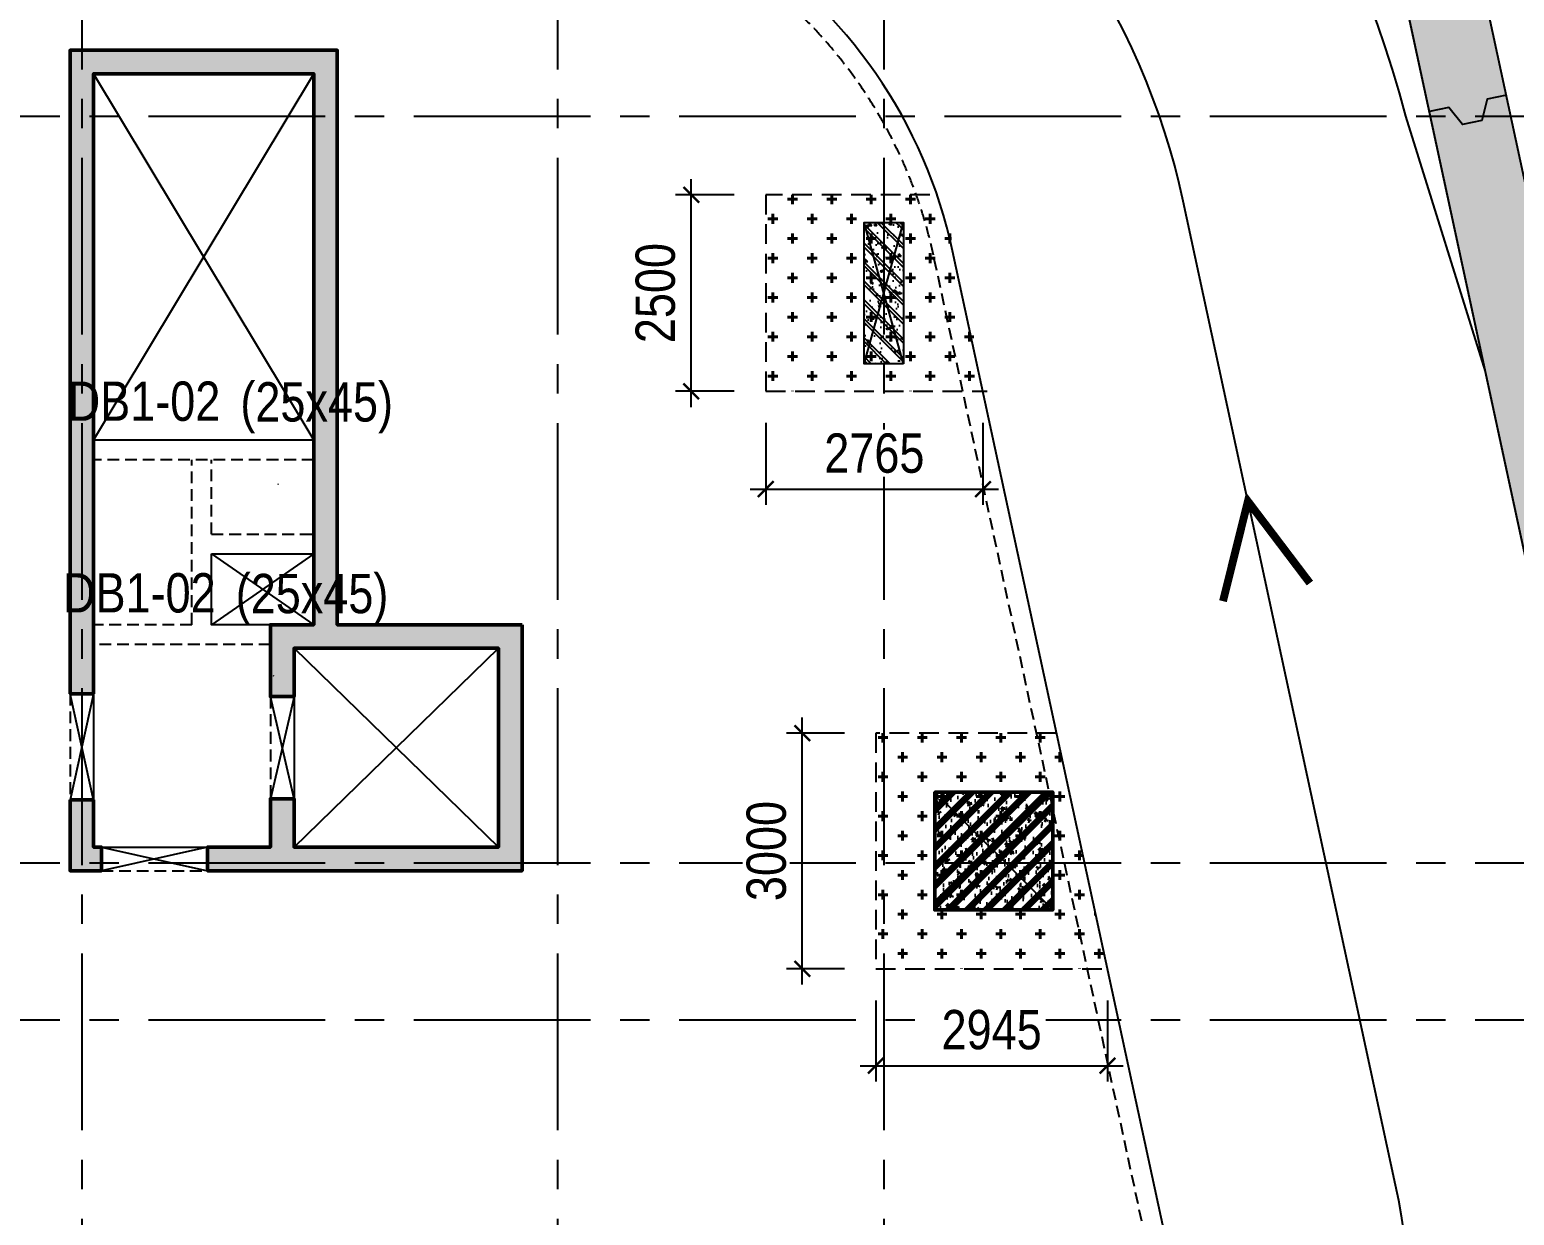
# Model space of a CAD drawing. Header units: millimetres. Extents: x -80883 to 1373228, y -532110 to 182357.
# Drawn here: x 1136592 to 1155477, y -335483 to -320396 of the extents above; entities that cross this region are included whole.
import ezdxf
from ezdxf.enums import TextEntityAlignment as Align
from ezdxf.xclip import XClip

# ---------------------------------------------------------------- set-up
doc = ezdxf.new("R2010")
doc.units = ezdxf.units.MM
doc.header["$LTSCALE"] = 100
doc.header["$XCLIPFRAME"] = 0
doc.header["$PDMODE"] = 32
doc.header["$PDSIZE"] = 2.5
for name, pattern in [('CENTER2', [1.125, 0.75, -0.125, 0.125, -0.125]), ('DASHED', [4.5, 3, -1.5]), ('HIDDEN', [0.375, 0.25, -0.125])]:
    doc.linetypes.add(name, pattern=pattern)
for name, color, linetype, lineweight in [('0-Hatch', 250, 'Continuous', 40), ('ccu12-Tencaukien', 9, 'Continuous', 15), ('KT-Net cot vach', 6, 'Continuous', 50)]:
    doc.layers.add(name, color=color, linetype=linetype, lineweight=lineweight)
for name, color, linetype in [('0-khuat', 3, 'HIDDEN'), ('ccu11-Khuat', 9, 'DASHED'), ('ccu11-Manh', 8, 'Continuous'), ('ccu11-Thay', 7, 'Continuous'), ('ccu12-Manh', 8, 'Continuous'), ('ccu12-Text', 31, 'Continuous'), ('ccu12-Truc', 13, 'CENTER2'), ('KC2-DIM', 251, 'Continuous'), ('KT-Hatch', 251, 'Continuous'), ('Xref_ST_MBDV Cot vach 30.7.2022$0$Xref_ST_MBDV Cot vach 30.7.2022|Xref_ST_MBDV Cot vach 30.7.2022|Xref_ST_MBDV Cot vach 30.7.2022|Xref_ST_MBDV Cot vach 30.7.2022|A-CORE-OTLN', 2, 'Continuous'), ('Xref_ST_MBDV Cot vach 30.7.2022$0$Xref_ST_MBDV Cot vach 30.7.2022|Xref_ST_MBDV Cot vach 30.7.2022|Xref_ST_MBDV Cot vach 30.7.2022|Xref_ST_MBDV Cot vach 30.7.2022|A-WALL-PATT', 251, 'Continuous'), ('Xref_ST_MBDV Cot vach 30.7.2022$0$Xref_ST_MBDV Cot vach 30.7.2022|Xref_ST_MBDV Cot vach 30.7.2022|Xref_ST_MBDV Cot vach 30.7.2022|Xref_ST_MBDV Cot vach 30.7.2022|ccu12-Thay', 7, 'Continuous'), ('Xref_ST_MBDV Cot vach 30.7.2022|Xref_ST_MBDV Cot vach 30.7.2022|Xref_ST_MBDV Cot vach 30.7.2022|Xref_ST_MBDV Cot vach 30.7.2022|KC-Betong', 6, 'Continuous')]:
    doc.layers.add(name, color=color, linetype=linetype)
doc.styles.add('Arial Narrow', font='ARIALN.TTF')
doc.dimstyles.new('ccu12-200', dxfattribs={"dimscale": 200, "dimtxt": 2.5, "dimasz": 1, "dimexe": 1, "dimexo": 2, "dimgap": 1, "dimtad": 1, "dimdec": 0, "dimrnd": 5, "dimdsep": 46, "dimtxsty": 'Arial Narrow', "dimblk": 'ARCHTICK', "dimcen": -1, "dimdle": 1, "dimclrd": 256, "dimclre": 256, "dimclrt": 3, "dimadec": 0, "dimazin": 2, "dimtfac": 0.1, "dimtdec": 0, "dimtmove": 0, "dimatfit": 1, "dimldrblk": 'ARCHTICK', "dimfxl": 1, "dimtvp": 0.8333333333333334, "dimtolj": 1, "dimtzin": 12, "dimarcsym": 0})

# ---------------------------------------------------------------- blocks, each defined once
blk = doc.blocks.new('MBKC-B1-PN')
at = {"layer": '0-Hatch', "ltscale": 2}
h = blk.add_hatch(dxfattribs=at)
h.set_pattern_fill('CROSS', color=256, scale=1000.000000000006, angle=90.00000000000001, style=0)
h.set_pattern_definition([(90, (1648795.804644322, -7892615.616708719), (-250.0000000000016, 250.0000000000015), [125.0000000000008, -375.0000000000023]), (180, (1648858.304644322, -7892553.116708719), (-250.0000000000015, -250.0000000000016), [125.0000000000008, -375.0000000000023])])
edge = h.paths.add_edge_path()
edge.add_line((101553.2101972667, -18576.61670866824), (101114.1348522825, -16789.66159481514))
edge.add_arc((100067.0759963382, -16799.69477553252), 1047.106925068649, 0.5490057349479628, 43.67353934010852)
edge.add_line((100824.4339181602, -16076.61670866824), (98736.80464431108, -16076.6167086683))
edge.add_line((98736.80464431108, -16076.6167086683), (98736.80464431108, -18576.61670866824))
edge.add_line((98736.80464431108, -18576.61670866824), (101553.2101972667, -18576.61670866824))
h = blk.add_hatch(dxfattribs=at)
h.set_pattern_fill('CROSS', color=256, scale=1000.000000000006, angle=90.00000000000001, style=0)
h.set_pattern_definition([(90, (1650195.804633926, -7899715.616671358), (-250.0000000000016, 250.0000000000015), [125.0000000000008, -375.0000000000023]), (180, (1650258.304633926, -7899653.116671358), (-250.0000000000015, -250.0000000000016), [125.0000000000008, -375.0000000000023])])
h.paths.add_polyline_path([(103083.6488955882, -25926.6166713073), (102436.984653458, -22926.6166713073), (100136.8046339147, -22926.6166713073), (100136.8046339147, -25926.6166713073)])
at = {"layer": '0-khuat', "ltscale": 10}
for points in [[(100824.4339181602, -16076.61670866824), (98736.80464431108, -16076.61670866824), (98736.80464431108, -18576.61670866824), (101553.2101972667, -18576.61670866824)], [(102436.984653458, -22926.6166713073), (100136.8046339147, -22926.6166713073), (100136.8046339147, -25926.6166713073), (103083.6488955882, -25926.6166713073)]]:
    blk.add_lwpolyline(points, dxfattribs=at)
at = {"layer": 'ccu11-Khuat', "ltscale": 0.5}
blk.add_lwpolyline([(64992.858256415, -41259.67588329985), (86647.00724546285, -40575.28673728317), (86647.00724546285, -34672.34070721071), (99736.2720188559, -34258.64859011065, 0.4681895009446196), (103567.4013430104, -29357.2740589765), (100869.7479684651, -16842.34034781862, 0.4142135623734859), (93680.75955739152, -12203.00358212186), (90503.73006778164, -12887.82737116754), (89165.48201694572, -6679.436848046898)], format="xyb", dxfattribs=at)
at = {"layer": 'ccu11-Thay'}
blk.add_lwpolyline([(86897.00724546285, -41217.70993746206), (86897.00724546285, -34914.56417634879), (99744.1694382194, -34508.52382051066, 0.4681895009446107), (103811.7882268277, -29304.59530597302), (101114.1348522825, -16789.66159481514, 0.4142135623734772), (93628.0808043878, -11958.61669830448), (90695.43819859531, -12590.76173434639), (89431.14812650462, -6725.476522729441), (92363.79073229712, -6093.331486687588, -0.4032773817334345), (106873.8511256131, -15076.61661195703), (107889.4423621271, -18323.41632070072)], format="xyb", dxfattribs=at)
at = {"layer": 'ccu12-Manh'}
for points in [[(104869.852232174, -19975.9190022315), (104046.7774580917, -16157.51655877364, 0.4142135623734784), (92995.93576834258, -9025.974092496035), (90063.29316254985, -9658.119128538005)], [(104869.8522321763, -19975.91900224163), (106744.430832637, -28672.45026993152, -0.4681895009446141), (99838.93847058108, -37507.02658530936), (86897.00724546285, -37916.06215916114)]]:
    blk.add_lwpolyline(points, format="xyb", dxfattribs=at)
at = {"layer": 'ccu12-Manh', "linetype": 'Continuous', "const_width": 100}
blk.add_lwpolyline([(105658.3140935879, -21016.88803680189), (104869.8522321773, -19975.91900223569), (104552.7635536692, -21247.38814716076)], dxfattribs=at)
at = {"layer": 'Xref_ST_MBDV Cot vach 30.7.2022$0$Xref_ST_MBDV Cot vach 30.7.2022|Xref_ST_MBDV Cot vach 30.7.2022|Xref_ST_MBDV Cot vach 30.7.2022|Xref_ST_MBDV Cot vach 30.7.2022|A-CORE-OTLN', "color": 6}
blk.add_lwpolyline([(64968.80776126822, -41910.76057298976), (105785.5588329486, -40620.72874475905), (111202.0284154708, -33691.14119643258), (92975.20629092352, 50866.59806175559)], dxfattribs=at)
blk = doc.blocks.new('Xref_ST_MBDV Cot vach 30.7.2022$0$Tuong Vay01-flat-1')
at = {"layer": 'Xref_ST_MBDV Cot vach 30.7.2022$0$Xref_ST_MBDV Cot vach 30.7.2022|Xref_ST_MBDV Cot vach 30.7.2022|Xref_ST_MBDV Cot vach 30.7.2022|Xref_ST_MBDV Cot vach 30.7.2022|A-WALL-PATT'}
h = blk.add_hatch(dxfattribs=at)
h.set_pattern_fill('ACET-2D-VATLIEU04', color=256, scale=50, pattern_type=2)
h.set_pattern_definition([(49.99999999999999, (-11139561.83942936, -1407213.44759845), (-225.902473859489, 189.5546824974008), [37.49999998626113, -412.4999998488724]), (355, (-11139561.83942936, -1407213.44759845), (32.12721218541265, 367.2157156157773), [29.99999999490911, -329.9999999440002]), (100.4514, (-11139531.95358936, -1407216.06226845), (-341.2315265778452, -62.9441868767608), [31.87009499667636, -350.57105596344]), (46.18420000000001, (-11139561.83942936, -1407113.44759845), (-319.1804974675179, 306.2520974436775), [56.24999996954708, -618.749999665018]), (96.6356, (-11139517.37105686, -1407120.34425195), (-516.9959221575409, -60.14402179722674), [47.80514400473094, -525.8565000520404]), (351.1842, (-11139561.83942936, -1407113.44759845), (84.74077420309186, 546.3954293043353), [45.00000000792112, -495.0000000871323]), (21, (-11139511.83942936, -1407138.44759845), (-105.6808218676597, 275.3079533968121), [37.49999999934682, -412.499999992815]), (326.0000000000001, (-11139511.83942936, -1407138.44759845), (206.1288045682013, 305.5985201385338), [30.00000001746614, -330.0000001921275]), (71.4514, (-11139486.96831286, -1407155.22340145), (-328.9637652803212, 110.3801005582791), [31.87009499870726, -350.5710559857798]), (37.50000000000001, (-11139561.83942936, -1407213.44759845), (-78.13452938385308, 101.8269011885859), [0, -325.9999998517854, 0, -334.9999998476936, 0, -331.2499998493985]), (7.499999999999999, (-11139561.83942936, -1407213.44759845), (-23.27934638224542, 176.8241910238285), [0, -191.0000000278261, 0, -318.5000000464012, 0, -126.2500000183929]), (327.5, (-11139673.33942936, -1407213.44759845), (71.94441751949489, 112.9301145330537), [0, -125.0000000614986, 0, -390.0000001918756, 0, -517.5000002546042]), (317.5, (-11139723.33942936, -1407213.44759845), (158.0205495897681, 172.4491691102739), [0, -162.4999999478019, 0, -258.9999999168043, 0, -367.4999998819521]), (45, (-11139561.83942936, -1407213.44759845), (-150.2601910028607, 150.2601910026278), []), (45, (-11139561.83942936, -1407152.19759845), (-150.2601910028607, 150.2601910026278), [])])
h.paths.add_polyline_path([(-82665.42454257607, -118500.0088302612), (-81837.41861176863, -121132.0343658989), (-80902.71611081436, -123728.0834242017), (-79862.87874617614, -126283.8385967175), (-78719.63840653747, -128795.0430432414), (-77474.89874527603, -131257.5152608277), (-76130.7324262727, -133667.1548922951), (-74689.37767251953, -136019.9495540815), (-73153.2345392555, -138311.981517314), (-71524.86091735773, -140539.4342316107), (-69806.96827445179, -142698.5986796832), (-68002.4171395041, -144785.8795539467), (-66114.21234000102, -146797.8012427511), (-64145.497998368, -148731.0136179249), (-62099.55229647644, -150582.2976132843), (-59979.78201714717, -152348.5705846979), (-57789.71687134914, -154026.8914431464), (-55533.00362077914, -155614.4655520306), (-53213.40000534989, -157108.6493807235), (-50834.76848621853, -158506.954906286), (-48401.06981415115, -159807.0537564463), (-45916.35643433966, -161006.7810866404), (-43384.76573854871, -162104.1391847725), (-40810.51317570359, -163097.3007977149), (-38197.88523275405, -163984.6121738681), (-35551.23229684308, -164764.5958169776), (-32874.96141154505, -165435.9529462866), (-30173.5289383363, -165997.5656592443), (-27451.44813587703, -166448.4963081502), (-24701.85157574899, -166789.3238736566), (-4396.734290909022, -168938.2567786218), (36420.01678077132, -167648.2249503911), (41836.4863632936, -160718.6374020646), (12445.38596707024, -24367.66042796941), (8472.910947457654, -9248.974452903174), (-4718.707271176856, -5521.400683149928), (-10557.45827306993, -9946.818014640827), (-34021.18647153303, -27848.24941525888), (-39776.65152562223, -32008.57135346811), (-41248.85870469548, -35293.77142358455), (-45787.31564925052, -38574.38242801698), (-49368.4870454669, -38942.00303377653), (-57644.18705056235, -44924.06981060421), (-59844.65461433306, -46601.45355761005), (-61968.93197572604, -48362.30333496258), (-64019.60134904832, -50208.3517090485), (-65993.2459566202, -52136.53199238679), (-67886.59205765836, -54143.61763671576), (-69696.47008413821, -56226.27801198442), (-71419.8706161473, -58381.05012253253), (-73053.93764149398, -60604.33085121214), (-74595.93274202198, -62892.42844269238), (-76043.29574720934, -65241.53179885377), (-77393.615911806, -67647.72832025355), (-78644.64476583898, -70107.01135663176), (-79794.29917307012, -72615.28586126259), (-80840.66479975358, -75168.37520986283), (-81781.99930225872, -77762.02815519366), (-82616.73522835784, -80391.9259061541), (-83343.48262714595, -83053.68931881292), (-83961.03136360087, -85742.88618860021), (-84468.3531336058, -88455.03863057657), (-84864.60300002433, -91185.62932156771), (-85149.1148865223, -93930.11565387133), (-85321.41487544402, -96683.60341540864), (-85381.30445068702, -99529.50948559865), (-85328.50406530127, -102200.8374458619), (-85163.21024433896, -104955.3926120612), (-84885.69993967563, -107700.5945179402), (-84496.42936686985, -110432.1923394061), (-83996.04728951491, -113145.6335586284), (-83385.3738030456, -115836.3975027683)], flags=16)
h.paths.add_polyline_path([(-83625.45879450254, -118780.6341908188), (-82785.20518665202, -121451.592054751), (-81836.67593448795, -124086.0436255364), (-80781.45706173405, -126679.6041032514), (-79621.30565389246, -129227.9548506811), (-78358.15352366865, -131726.8525110248), (-76994.10399421491, -134172.1360737709), (-75531.42839684151, -136559.7338032422), (-73972.56228888594, -138885.6700187323), (-72320.10139823705, -141146.0717144171), (-70576.79730102606, -143337.1750085717), (-68745.55283991061, -145455.3314108832), (-66829.41729043424, -147497.0138977058), (-64831.58128353581, -149458.8227850739), (-62755.37149274349, -151337.4913895966), (-60604.24509477988, -153129.8914679771), (-58381.7840128839, -154833.0384259534), (-56091.68895242736, -156444.0962880657), (-53737.77323871478, -157960.3824199464), (-51323.95646727085, -159379.3719952791), (-48854.25797718205, -160698.7021999834), (-46332.79015832208, -161916.1761666269), (-43763.75160367042, -163029.7666325136), (-41151.42011806555, -164037.6193153583), (-38500.14559506811, -164938.0560009221), (-35814.34277378954, -165729.5773374715), (-33098.48388773762, -166410.8653324069), (-30357.09121792205, -166980.7855469028), (-27594.72956264392, -167438.3889849058), (-24815.98988816142, -167782.8289991841), (-4433.735052675009, -169939.9255319908), (36919.56229590811, -168632.9359166666), (42912.68845487945, -160965.5998827359), (13418.22973546013, -24135.12373521132), (9294.838300889242, -8442.070929647249), (-4925.935208282433, -4423.687328800617), (-11162.76267831214, -9150.82235655561), (-34617.47974592447, -27045.37879939191), (-40579.63196872547, -31355.10398377781), (-42051.83914779872, -34640.30405389448), (-46155.98199344426, -37606.97231750819), (-49737.15338966064, -37974.59292326774), (-58240.31235744618, -44121.0777798905), (-60467.11885703541, -45818.53930653841), (-62622.81900685839, -47605.43596977205), (-64703.8232677374, -49478.79233927629), (-66706.66158131324, -51435.49383058609), (-68628.013630962, -53472.26783320424), (-70464.66541309468, -55585.73726807744), (-72213.55809716694, -57772.38228180911), (-73871.79587351345, -60028.54927773564), (-75436.60120790266, -62350.49395546387), (-76905.37393212318, -64734.34577669739), (-78275.66833624989, -67176.13529814105), (-79545.20269040763, -69671.7966022063), (-80711.86304414831, -72217.17406733404), (-81773.70674647763, -74808.02928769216), (-82728.96568063274, -77440.04813065287), (-83576.04920824617, -80108.84792049509), (-84313.5468179807, -82809.98473610263), (-84940.23047422245, -85538.9608107484), (-85455.05666192248, -88291.23202148662), (-85857.16812421381, -91062.21545574092), (-86145.88844638877, -93847.29761108034), (-86320.75738810934, -96641.83923533), (-86381.51240370423, -99528.87035845965), (-86327.91179009154, -102240.684236032), (-86160.19218073785, -105035.6641918905), (-85878.57688103244, -107821.473743778), (-85483.548480995, -110593.4755141111), (-84975.76463904232, -113347.0545681345), (-84356.0573821161, -116077.6233250971)])
at = {"layer": 'Xref_ST_MBDV Cot vach 30.7.2022$0$Xref_ST_MBDV Cot vach 30.7.2022|Xref_ST_MBDV Cot vach 30.7.2022|Xref_ST_MBDV Cot vach 30.7.2022|Xref_ST_MBDV Cot vach 30.7.2022|A-CORE-OTLN', "color": 6}
for points in [[(-4433.735052675009, -169939.9255319908), (36919.56229590811, -168632.9359166666), (42912.68845487945, -160965.5998827359), (13418.22973546013, -24135.12373521132)], [(-4396.734290909022, -168938.2567786218), (36420.01678077132, -167648.2249503911), (41836.4863632936, -160718.6374020646), (12445.38596707024, -24367.66042796941)]]:
    blk.add_lwpolyline(points, dxfattribs=at)
at = {"layer": 'Xref_ST_MBDV Cot vach 30.7.2022$0$Xref_ST_MBDV Cot vach 30.7.2022|Xref_ST_MBDV Cot vach 30.7.2022|Xref_ST_MBDV Cot vach 30.7.2022|Xref_ST_MBDV Cot vach 30.7.2022|ccu12-Thay', "ltscale": 10}
blk.add_lwpolyline([(38788.31718192622, -141831.8469816926), (38544.09375184216, -141884.4905014685), (38474.53256929852, -142155.3978321343), (38229.98223174736, -142208.1118183671), (38054.99307673983, -141989.9184739324), (37810.76964665763, -142042.5619937065)], dxfattribs=at)
blk = doc.blocks.new('Grid-ST-flat-3')
at = {"layer": 'ccu12-Truc', "ltscale": 30}
for p, q in [((398999.3874795341, -66474.78057617624), (398999.3874795341, -104409.5824195731)), ((405049.3874795341, -66474.78057617624), (405049.3874795341, -104409.5824195731)), ((409199.3874795341, -66474.78057617624), (409199.3874795341, -104409.5824195731)), ((366096.2468389631, -72696.27186137123), (425824.0468604062, -72696.27186137007)), ((366096.2468389794, -82196.27186137065), (425824.0468603973, -82196.27186136972)), ((366096.2468389806, -84196.27186137141), (425824.046860399, -84196.27186136867))]:
    blk.add_line(p, q, dxfattribs=at)
blk = doc.blocks.new('LOI-B2-T1-PN')
at = {"layer": 'KT-Hatch'}
h = blk.add_hatch(dxfattribs=at)
h.set_pattern_fill('BTCT', color=256, scale=40)
h.set_pattern_definition([(49.99999999999999, (106559.8543703831, -42147.03074568097), (286.9040730403014, -25.10085399303804), [30, -330]), (355, (106559.8543703831, -42147.03074568097), (-55.50053344520001, 300.8768534800047), [24, -264]), (100.4514, (106583.7630423834, -42149.12248168094), (231.4037526856086, 275.7758168243814), [25.496076, -280.4568448]), (46.18420000000001, (106559.8543703831, -42067.03074568097), (426.8964194502578, -66.20760573160723), [45, -495]), (96.6356, (106595.4290683833, -42072.54806848097), (373.8650822194813, 389.6471483601767), [38.2441152, -420.6852]), (351.1842, (106559.8543703831, -42067.03074568097), (373.8647780534509, 389.6474403701299), [36, -396]), (21, (106599.8543703831, -42087.03074568097), (238.7628208473847, -161.0475562661355), [30, -330]), (326.0000000000001, (106599.8543703831, -42087.03074568097), (97.32613276863269, 290.0600180187412), [24, -264]), (71.4514, (106619.7512635831, -42100.45138808095), (336.089051432596, 129.012198683981), [25.496076, -280.4568448]), (37.50000000000001, (106559.8543703831, -42147.03074568097), (4.863942126916267, 133.1575415325246), [0, -260.8, 0, -268, 0, -265]), (7.499999999999999, (106559.8543703831, -42147.03074568097), (105.2278149768594, 157.7646847529441), [0, -152.8, 0, -254.8, 0, -101]), (327.5, (106470.6543703834, -42147.03074568097), (213.5289744689636, -9.021948693751902), [0, -100, 0, -312, 0, -414]), (317.5, (106430.6543703834, -42147.03074568097), (233.2744677369545, 40.04199293292709), [0, -130, 0, -207.2, 0, -294]), (45, (106559.8543703831, -42147.03074568097), (-106.0660171779821, 106.0660171779821), []), (45, (106630.5650483831, -42147.03074568097), (-106.0660171779821, 106.0660171779821), [])])
h.paths.add_polyline_path([(89886.80448012566, -22426.61616878753), (90186.80448012613, -22426.61616878753), (90186.80448012613, -14536.62490315287), (92986.80448012613, -14536.62490315293), (92986.80448012566, -21546.61616641021), (92436.80448012566, -21546.61616641015), (92436.80448012566, -22461.61616641015), (92736.80448012566, -22461.61616641021), (92736.80448012566, -21846.61616641021), (95336.80448012566, -21846.61616641027), (95336.80448012566, -24376.61616641027), (92736.80448012566, -24376.61616641021), (92736.80448012566, -23761.61616641021), (92436.80448012566, -23761.61616641015), (92436.80448012566, -24376.61616641015), (91636.80448012566, -24376.61616641015), (91636.80448012566, -24676.61616641015), (95636.80448012566, -24676.61616641027), (95636.80448012566, -21546.61616641027), (93286.80448012566, -21546.61616641021), (93286.79678538674, -14236.62396789709), (89886.79678538674, -14236.62396789697)])
h.paths.add_polyline_path([(90186.80448012613, -23776.61616878753), (89886.80448012566, -23776.61616878753), (89886.80448012566, -24676.61616641015), (90286.80448012566, -24676.61616641015), (90286.80448012566, -24376.61616641015), (90186.80448012613, -24376.61616641015)], flags=17)
at = {"ltscale": 0.5}
blk.add_lwpolyline([(92986.80448006513, -19196.61616878817), (90186.80448012613, -19196.61726697005)], dxfattribs=at)
blk.add_lwpolyline([(91686.80448009097, -20646.61616878747), (92986.80447665695, -20646.61616878747), (92986.80447665695, -21546.61616641015), (91686.80448009097, -21546.61616641015)], close=True, dxfattribs=at)
at = {"layer": 'ccu11-Khuat', "ltscale": 0.5}
for points in [[(92986.8045781171, -19446.61616878817), (90186.8045781781, -19446.61726696999)], [(91436.80448009097, -21546.61626683944), (91436.80365645466, -19446.61677671061)], [(91686.80402905215, -20396.61616878747), (91686.80365645466, -19446.61667865864)], [(91686.80448009097, -20396.61616878747), (92986.80448009097, -20396.61616878747)], [(91436.80448009097, -21546.61616878747), (90186.80448009074, -21546.61616878747)], [(92436.80448009097, -21796.61616878747), (90186.80448009074, -21796.61616878747)]]:
    blk.add_lwpolyline(points, dxfattribs=at)
at = {"layer": 'ccu11-Khuat', "color": 6, "ltscale": 0.5}
for points in [[(89886.8044801266, -22426.61616878741), (89886.8044801266, -23776.6161687873)], [(92436.80448012613, -22461.61616641015), (92436.80448012613, -23761.61616641231)], [(90286.80448012613, -24676.61616641015), (91636.80448012566, -24676.61616641015)]]:
    blk.add_lwpolyline(points, dxfattribs=at)
at = {"layer": 'ccu11-Thay', "color": 6, "ltscale": 0.5}
for points in [[(90186.8044801266, -22426.61616878753), (90186.8044801266, -23776.6161687873)], [(92736.80448012613, -22461.61616641021), (92736.80448012613, -23761.61616641231)], [(90286.80448012613, -24376.61616641015), (91636.80448012566, -24376.61616641015)]]:
    blk.add_lwpolyline(points, dxfattribs=at)
at = {"layer": 'ccu12-Manh', "ltscale": 0.5}
for p, q in [((91686.80412710411, -20646.61616878747), (92986.80447665695, -21546.61616641021)), ((92986.80447665695, -20646.61616878747), (91686.80448009097, -21546.61616878747))]:
    blk.add_line(p, q, dxfattribs=at)
for points in [[(90186.80448012613, -19196.61616878817), (92986.80809450103, -14536.62490315293)], [(90186.80809450103, -14536.62490315287), (92986.80448012613, -19196.61616878817)], [(92736.80448012566, -21846.61616641021), (95336.80448012566, -24376.61616641027)], [(92736.80448012566, -24376.61616641021), (95336.80448012566, -21846.61616641027)]]:
    blk.add_lwpolyline(points, dxfattribs=at)
at = {"layer": 'KC2-DIM', "ltscale": 0.5}
for points in [[(91686.80448009097, -21546.61616878747), (91686.80412710411, -20646.61616878747)], [(91686.80448009097, -20646.61616878747), (92986.80448009097, -20646.61616878747)], [(90186.8044801266, -22426.61616878753), (89886.8044801266, -23776.6161687873)], [(90186.8044801266, -23776.6161687873), (89886.8044801266, -22426.61616878741)], [(92736.80448012613, -22461.61616641021), (92436.80448012613, -23761.61616641231)], [(92736.80448012613, -23761.61616641231), (92436.80448012613, -22461.61616641015)], [(90286.80448012613, -24376.61616641015), (91636.80448012566, -24676.61616641015)], [(91636.80448012566, -24376.61616641015), (90286.80448012613, -24676.61616641015)]]:
    blk.add_lwpolyline(points, dxfattribs=at)
at = {"layer": 'KT-Net cot vach'}
for p, q in [((90186.80448012613, -22426.61616878753), (89886.80448012566, -22426.61616878753)), ((90186.80448012613, -23776.61616878753), (89886.80448012566, -23776.61616878753)), ((92436.80448012566, -23761.61616641015), (92436.80448012566, -24376.61616641015)), ((92736.80448012566, -23761.61616641254), (92436.8044801252, -23761.61616641254)), ((92736.80448012566, -23761.61616641021), (92736.80448012566, -24376.61616641021)), ((91636.80448012566, -24376.61616641015), (92436.80448012566, -24376.61616641015)), ((91636.80448012566, -24676.61616641015), (95636.80448012566, -24676.61616641027))]:
    blk.add_line(p, q, dxfattribs=at)
for points in [[(89886.80448012566, -22426.61616878753), (89886.80809450126, -14236.62490315281), (93286.80809450126, -14236.62490315293), (93286.80448012566, -21546.61616641021), (95636.80448012566, -21546.61616641027)], [(95636.80448012566, -21546.61616641027), (95636.80448012566, -24676.61616641027), (91636.80448012566, -24676.61616641015), (91636.80448012566, -24376.61616641015), (92436.80448012566, -24376.61616641015), (92436.80448012566, -23761.61616641015), (92736.80448012566, -23761.61616641021), (92736.80448012566, -24376.61616641021), (95336.80448012566, -24376.61616641027), (95336.80448012566, -21846.61616641027), (92736.80448012566, -21846.61616641021), (92736.80448012566, -22461.61616641021), (92436.80448012566, -22461.61616641015), (92436.80448012566, -21546.61616641015), (92986.80448012566, -21546.61616641021), (92986.80809450126, -14536.62490315293), (90186.80809450126, -14536.62490315287), (90186.80448012613, -22426.61616878753)], [(90186.80448012613, -23776.61616878753), (90186.80448012613, -24376.61616641015), (90286.80448012566, -24376.61616641015), (90286.80448012566, -24676.61616641015), (89886.80448012566, -24676.61616641015), (89886.80448012566, -23776.61616878753)]]:
    blk.add_lwpolyline(points, dxfattribs=at)
blk = doc.blocks.new('*U149')
h = blk.add_hatch()
h.set_pattern_fill('VATLIEU04', color=250, scale=40, style=0, pattern_type=2)
h.set_pattern_definition([(49.99999999999999, (-449.9999999999825, 1849.999999999997), (286.9040730403014, -25.10085399303804), [30, -330]), (355, (-449.9999999999825, 1849.999999999997), (-55.50053344520001, 300.8768534800047), [24, -264]), (100.4514, (-426.0913279999825, 1847.908263999997), (231.4037526856086, 275.7758168243814), [25.496076, -280.4568448]), (46.18420000000001, (-449.9999999999825, 1929.999999999997), (426.8964194502578, -66.20760573160723), [45, -495]), (96.6356, (-414.4253019999824, 1924.482677199996), (373.8650822194813, 389.6471483601767), [38.2441152, -420.6852]), (351.1842, (-449.9999999999825, 1929.999999999997), (373.8647780534509, 389.6474403701299), [36, -396]), (21, (-409.9999999999825, 1909.999999999997), (238.7628208473847, -161.0475562661355), [30, -330]), (326.0000000000001, (-409.9999999999825, 1909.999999999997), (97.32613276863269, 290.0600180187412), [24, -264]), (71.4514, (-390.1031067999825, 1896.579357599996), (336.089051432596, 129.012198683981), [25.496076, -280.4568448]), (37.50000000000001, (-449.9999999999825, 1849.999999999997), (4.863942126916267, 133.1575415325246), [0, -260.8, 0, -268, 0, -265]), (7.499999999999999, (-449.9999999999825, 1849.999999999997), (105.2278149768594, 157.7646847529441), [0, -152.8, 0, -254.8, 0, -101]), (327.5, (-539.1999999999825, 1849.999999999997), (213.5289744689636, -9.021948693751902), [0, -100, 0, -312, 0, -414]), (317.5, (-579.1999999999825, 1849.999999999997), (233.2744677369545, 40.04199293292709), [0, -130, 0, -207.2, 0, -294]), (45, (-449.9999999999825, 1849.999999999997), (-120.2081528017131, 120.2081528017131), []), (45, (-449.9999999999825, 1898.999999999997), (-120.2081528017131, 120.2081528017131), [])])
h.paths.add_polyline_path([(-475, -474.9999999999998), (25, -475.0000000000047), (25.00000000001745, 1324.999999999997), (-474.9999999999825, 1325.000000000002)])
at = {"color": 6, "ltscale": 0.25}
blk.add_lwpolyline([(-475, -474.9999999999998), (25, -475.0000000000047), (25.00000000001745, 1324.999999999997), (-474.9999999999825, 1325.000000000002)], close=True, dxfattribs=at)
at = {"layer": 'Defpoints', "linetype": 'ByBlock', "ltscale": 30}
for p, q in [((25, -475.0000000000047), (-474.9999999999825, 1325.000000000002)), ((-475, -474.9999999999998), (25.00000000001745, 1324.999999999997))]:
    blk.add_line(p, q, dxfattribs=at)
blk = doc.blocks.new('*U151')
h = blk.add_hatch()
h.set_pattern_fill('VATLIEU04', color=250, scale=40, style=0, pattern_type=2)
h.set_pattern_definition([(49.99999999999999, (550, -550), (286.9040730403014, -25.10085399303804), [30, -330]), (355, (550, -550), (-55.50053344520001, 300.8768534800047), [24, -264]), (100.4514, (573.908672, -552.091736), (231.4037526856086, 275.7758168243814), [25.496076, -280.4568448]), (46.18420000000001, (550, -470), (426.8964194502578, -66.20760573160723), [45, -495]), (96.6356, (585.574698, -475.5173228), (373.8650822194813, 389.6471483601767), [38.2441152, -420.6852]), (351.1842, (550, -470), (373.8647780534509, 389.6474403701299), [36, -396]), (21, (590, -490), (238.7628208473847, -161.0475562661355), [30, -330]), (326.0000000000001, (590, -490), (97.32613276863269, 290.0600180187412), [24, -264]), (71.4514, (609.8968932, -503.4206424), (336.089051432596, 129.012198683981), [25.496076, -280.4568448]), (37.50000000000001, (550, -550), (4.863942126916267, 133.1575415325246), [0, -260.8, 0, -268, 0, -265]), (7.499999999999999, (550, -550), (105.2278149768594, 157.7646847529441), [0, -152.8, 0, -254.8, 0, -101]), (327.5, (460.8, -550), (213.5289744689636, -9.021948693751902), [0, -100, 0, -312, 0, -414]), (317.5, (420.8, -550), (233.2744677369545, 40.04199293292709), [0, -130, 0, -207.2, 0, -294]), (45, (550, -550), (-120.2081528017131, 120.2081528017131), []), (45, (550, -501), (-120.2081528017131, 120.2081528017131), [])])
h.paths.add_polyline_path([(-475, 475), (1025, 475), (1025, -1025), (-475, -1025)])
at = {"color": 6, "ltscale": 0.25}
blk.add_lwpolyline([(-475, 475), (1025, 475), (1025, -1025), (-475, -1025)], close=True, dxfattribs=at)
at = {"layer": 'Defpoints', "linetype": 'ByBlock', "ltscale": 30}
for p, q in [((1025, 475), (-475, -1025)), ((-475, 475), (1025, -1025))]:
    blk.add_line(p, q, dxfattribs=at)
blk = doc.blocks.new('MBDV-B1-T1-PN')
at = {"layer": 'KT-Net cot vach'}
blk.add_blockref('*U151', (101361.8044801299, -24151.61616647651), dxfattribs=at)
at = {"layer": 'Xref_ST_MBDV Cot vach 30.7.2022|Xref_ST_MBDV Cot vach 30.7.2022|Xref_ST_MBDV Cot vach 30.7.2022|Xref_ST_MBDV Cot vach 30.7.2022|KC-Betong', "linetype": 'ByBlock', "xscale": -1}
blk.add_blockref('*U149', (100011.8044801299, -17751.61616640782, -7.594824095580321e-05), dxfattribs=at)
blk = doc.blocks.new('*U699')
at = {"layer": 'ccu12-Tencaukien', "color": 8, "ltscale": 10000}
blk.add_line((360.6565736538532, -155.3215232637356), (354.4065714950475, -155.3215232637356), dxfattribs=at)
at = {"layer": 'ccu12-Text', "color": 2, "style": 'Arial Narrow', "width": 0.8}
blk.add_attdef('SH', text='', height=300, dxfattribs=at).set_placement((275.6048113084853, 5.864471777974813), align=Align.BOTTOM_RIGHT)
at = {"layer": 'ccu12-Text', "color": 31, "style": 'Arial Narrow', "width": 0.8}
for tag, p in [('(', (507.5315725744504, -75.41116959831947)), ('KT', (632.605666770517, -75.41116959831947)), (')', (962.8971199221714, -75.41116959831947))]:
    blk.add_attdef(tag, text='', height=250, dxfattribs=at).set_placement(p, align=Align.BOTTOM_LEFT)
blk = doc.blocks.new('_ARCHTICK')
at = {"color": 0, "linetype": 'ByBlock', "const_width": 0.15}
blk.add_lwpolyline([(-0.5, -0.5), (0.5, 0.5)], dxfattribs=at)
blk = doc.blocks.new('*D1294')
at = {"layer": 'Defpoints', "color": 0, "ltscale": 0.5, "transparency": 16777216}
for p in [(1146419.776821527, -329347.4463610439), (1147355.240748655, -329347.4463610439), (1147355.240748655, -332347.4463610439)]:
    blk.add_point(p, dxfattribs=at)
at = {"layer": 'KC2-DIM', "lineweight": -2, "ltscale": 0.5, "transparency": 16777216}
for p, q in [((1146419.776821527, -332547.4463610439), (1146419.776821527, -329147.4463610439)), ((1146955.240748655, -329347.4463610439), (1146219.776821527, -329347.4463610439)), ((1146955.240748655, -332347.4463610439), (1146219.776821527, -332347.4463610439))]:
    blk.add_line(p, q, dxfattribs=at)
at = {"layer": 'KC2-DIM', "lineweight": -2, "ltscale": 0.5, "transparency": 16777216, "xscale": 200, "yscale": 200, "zscale": 200}
for p, rotation in [((1146419.776821527, -329347.4463610439), 90), ((1146419.776821527, -332347.4463610439), 270)]:
    blk.add_blockref('_ARCHTICK', p, dxfattribs=dict(at, rotation=rotation))
at = {"layer": 'KC2-DIM', "color": 3, "ltscale": 0.5, "transparency": 16777216, "insert": (1145964.490327666, -330847.4463610441), "char_height": 500, "attachment_point": 5, "rotation": 90, "style": 'Arial Narrow', "bg_fill": 3, "box_fill_scale": 1.1, "bg_fill_color": 256, "bg_fill_true_color": 13158600, "bg_fill_transparency": 0}
blk.add_mtext('\\A1;3000', dxfattribs=at)
blk = doc.blocks.new('*D1295')
at = {"layer": 'Defpoints', "color": 0, "ltscale": 0.5, "transparency": 16777216}
for p in [(1147355.240748654, -332347.4463610438), (1150302.085010328, -332347.4463610438), (1150302.085010328, -333579.0811981114)]:
    blk.add_point(p, dxfattribs=at)
at = {"layer": 'KC2-DIM', "lineweight": -2, "ltscale": 0.5, "transparency": 16777216}
for p, q in [((1147355.240748654, -332747.4463610438), (1147355.240748654, -333779.0811981114)), ((1150302.085010328, -332747.4463610438), (1150302.085010328, -333779.0811981114)), ((1147155.240748654, -333579.0811981114), (1150502.085010328, -333579.0811981114))]:
    blk.add_line(p, q, dxfattribs=at)
at = {"layer": 'KC2-DIM', "lineweight": -2, "ltscale": 0.5, "transparency": 16777216, "xscale": 200, "yscale": 200, "zscale": 200, "rotation": 180}
blk.add_blockref('_ARCHTICK', (1147355.240748654, -333579.0811981114), dxfattribs=at)
at = {"layer": 'KC2-DIM', "lineweight": -2, "ltscale": 0.5, "transparency": 16777216, "xscale": 200, "yscale": 200, "zscale": 200}
blk.add_blockref('_ARCHTICK', (1150302.085010328, -333579.0811981114), dxfattribs=at)
at = {"layer": 'KC2-DIM', "color": 3, "ltscale": 0.5, "transparency": 16777216, "insert": (1148828.662879491, -333123.7947042506), "char_height": 500, "attachment_point": 5, "style": 'Arial Narrow', "bg_fill": 3, "box_fill_scale": 1.1, "bg_fill_color": 256, "bg_fill_true_color": 13158600, "bg_fill_transparency": 0}
blk.add_mtext('\\A1;2945', dxfattribs=at)
blk = doc.blocks.new('*D1296')
at = {"layer": 'Defpoints', "color": 0, "ltscale": 0.5, "transparency": 16777216}
for p in [(1145955.240759051, -324997.4463984047), (1148717.757625162, -324997.4463984047), (1148717.757625162, -326242.4304370435)]:
    blk.add_point(p, dxfattribs=at)
at = {"layer": 'KC2-DIM', "lineweight": -2, "ltscale": 0.5, "transparency": 16777216}
for p, q in [((1145955.240759051, -325397.4463984047), (1145955.240759051, -326442.4304370435)), ((1148717.757625162, -325397.4463984047), (1148717.757625162, -326442.4304370435)), ((1145755.240759051, -326242.4304370435), (1148917.757625162, -326242.4304370435))]:
    blk.add_line(p, q, dxfattribs=at)
at = {"layer": 'KC2-DIM', "lineweight": -2, "ltscale": 0.5, "transparency": 16777216, "xscale": 200, "yscale": 200, "zscale": 200, "rotation": 180}
blk.add_blockref('_ARCHTICK', (1145955.240759051, -326242.4304370435), dxfattribs=at)
at = {"layer": 'KC2-DIM', "lineweight": -2, "ltscale": 0.5, "transparency": 16777216, "xscale": 200, "yscale": 200, "zscale": 200}
blk.add_blockref('_ARCHTICK', (1148717.757625162, -326242.4304370435), dxfattribs=at)
at = {"layer": 'KC2-DIM', "color": 3, "ltscale": 0.5, "transparency": 16777216, "insert": (1147336.499192107, -325787.1439431827), "char_height": 500, "attachment_point": 5, "style": 'Arial Narrow', "bg_fill": 3, "box_fill_scale": 1.1, "bg_fill_color": 256, "bg_fill_true_color": 13158600, "bg_fill_transparency": 0}
blk.add_mtext('\\A1;2765', dxfattribs=at)
blk = doc.blocks.new('*D1297')
at = {"layer": 'Defpoints', "color": 0, "ltscale": 0.5, "transparency": 16777216}
for p in [(1145007.889655899, -322497.4463984048), (1145955.240759051, -322497.4463984048), (1145955.240759051, -324997.4463984048)]:
    blk.add_point(p, dxfattribs=at)
at = {"layer": 'KC2-DIM', "lineweight": -2, "ltscale": 0.5, "transparency": 16777216}
for p, q in [((1145007.889655899, -325197.4463984048), (1145007.889655899, -322297.4463984048)), ((1145555.240759051, -322497.4463984048), (1144807.889655899, -322497.4463984048)), ((1145555.240759051, -324997.4463984048), (1144807.889655899, -324997.4463984048))]:
    blk.add_line(p, q, dxfattribs=at)
at = {"layer": 'KC2-DIM', "lineweight": -2, "ltscale": 0.5, "transparency": 16777216, "xscale": 200, "yscale": 200, "zscale": 200}
for p, rotation in [((1145007.889655899, -322497.4463984048), 90), ((1145007.889655899, -324997.4463984048), 270)]:
    blk.add_blockref('_ARCHTICK', p, dxfattribs=dict(at, rotation=rotation))
at = {"layer": 'KC2-DIM', "color": 3, "ltscale": 0.5, "transparency": 16777216, "insert": (1144552.603162038, -323747.4463984051), "char_height": 500, "attachment_point": 5, "rotation": 90, "style": 'Arial Narrow', "bg_fill": 3, "box_fill_scale": 1.1, "bg_fill_color": 256, "bg_fill_true_color": 13158600, "bg_fill_transparency": 0}
blk.add_mtext('\\A1;2500', dxfattribs=at)

msp = doc.modelspace()

# ---------------------------------------------------------------- block references
ref = msp.add_blockref('Xref_ST_MBDV Cot vach 30.7.2022$0$Tuong Vay01-flat-1', (1116587.426605196, -179396.1816894468))
XClip(ref).set_block_clipping_path([(-91541.67363452361, -190955.66829734467), (52438.32550173579, -76158.0499385341)])
for name, p in [('Grid-ST-flat-3', (738255.8532795282, -248801.1744403235)), ('LOI-B2-T1-PN', (1047218.43611474, -306420.8296897365))]:
    msp.add_blockref(name, p)
at = {"layer": 'ccu11-Manh'}
msp.add_blockref('MBDV-B1-T1-PN', (1047218.43611474, -306420.8296897365), dxfattribs=at)
at = {"layer": 'ccu12-Tencaukien', "extrusion": (4.388134669035146e-07, -9.799241008827418e-07, 0.9999999999994236)}
ref = msp.add_blockref('*U699', (1139246.176576101, -325688.3721808137, -0.15807535544684), dxfattribs=dict(at, xscale=1.815893337873055, yscale=1.815893337873055, zscale=1.815893337873055, rotation=339.536933714468))
ref.add_attrib('KT', '(25x45)', dxfattribs={"color": 31, "extrusion": (4.388134669035146e-07, -9.799241008827418e-07, 0.9999999999994236), "height": 499.9999999999999, "style": 'Arial Narrow'}).set_placement((1139272.055388357, -325531.9559537066, 0.8189375247170957), align=Align.BOTTOM_LEFT)
ref.add_attrib('SH', 'DB1-02', dxfattribs={"color": 2, "extrusion": (4.388134669035146e-07, -9.799241008827418e-07, 0.9999999999994236), "height": 499.9999999999999, "style": 'Arial Narrow'}).set_placement((1139017.125856479, -325523.0795134159, 0.8191940992965125), align=Align.BOTTOM_RIGHT)
ref = msp.add_blockref('*U699', (1139187.009926846, -328127.3741968568, -0.1581739606424958), dxfattribs=dict(at, xscale=1.815893337873055, yscale=1.815893337873055, zscale=1.815893337873055, rotation=339.536933714468))
ref.add_attrib('KT', '(25x45)', dxfattribs={"color": 31, "extrusion": (4.388134669035146e-07, -9.799241008827418e-07, 0.9999999999994236), "height": 499.9999999999999, "style": 'Arial Narrow'}).set_placement((1139212.888739102, -327970.9579697496, 0.8211445558476516), align=Align.BOTTOM_LEFT)
ref.add_attrib('SH', 'DB1-02', dxfattribs={"color": 2, "extrusion": (4.388134669035146e-07, -9.799241008827418e-07, 0.9999999999994236), "height": 499.9999999999999, "style": 'Arial Narrow'}).set_placement((1138957.959207225, -327962.081529459, 0.8214011304270682), align=Align.BOTTOM_RIGHT)
at = {"layer": 'KC2-DIM', "ltscale": 0.5}
msp.add_blockref('MBKC-B1-PN', (1047218.43611474, -306420.8296897365), dxfattribs=at)

# ---------------------------------------------------------------- next in the draw order: dimensions: what is measured, and where the dimension line sits
for p1, p2, distance, picture, middle in [((1145955.240759051, -324997.4463984047), (1148717.757625162, -324997.4463984047), -1244.984038638766, '*D1296', (1147336.499192107, -325787.1439431827)), ((1147355.240748654, -332347.4463610438), (1147355.240748654, -329347.4463610438), 935.4639271269552, '*D1294', (1145964.490327666, -330847.4463610441))]:
    dim = msp.add_aligned_dim(p1=p1, p2=p2, distance=distance, dimstyle='ccu12-200', override={"dimfxl": 150, "dimtfill": 1}, dxfattribs=at)
    dim.commit()
    dim.dimension.update_dxf_attribs({"geometry": picture, "text_midpoint": middle})

# ---------------------------------------------------------------- next in the draw order: dimensions: what is measured, and where the dimension line sits
for p1, p2, distance, picture, middle in [((1145955.240759051, -324997.4463984047), (1145955.240759051, -322497.4463984047), 947.3511031519156, '*D1297', (1144552.603162038, -323747.4463984051)), ((1147355.240748654, -332347.4463610438), (1150302.085010328, -332347.4463610438), -1231.6348370676278, '*D1295', (1148828.662879491, -333123.7947042506))]:
    dim = msp.add_aligned_dim(p1=p1, p2=p2, distance=distance, dimstyle='ccu12-200', override={"dimfxl": 150, "dimtfill": 1}, dxfattribs=at)
    dim.commit()
    dim.dimension.update_dxf_attribs({"geometry": picture, "text_midpoint": middle})

doc.saveas('drawing.dxf')
